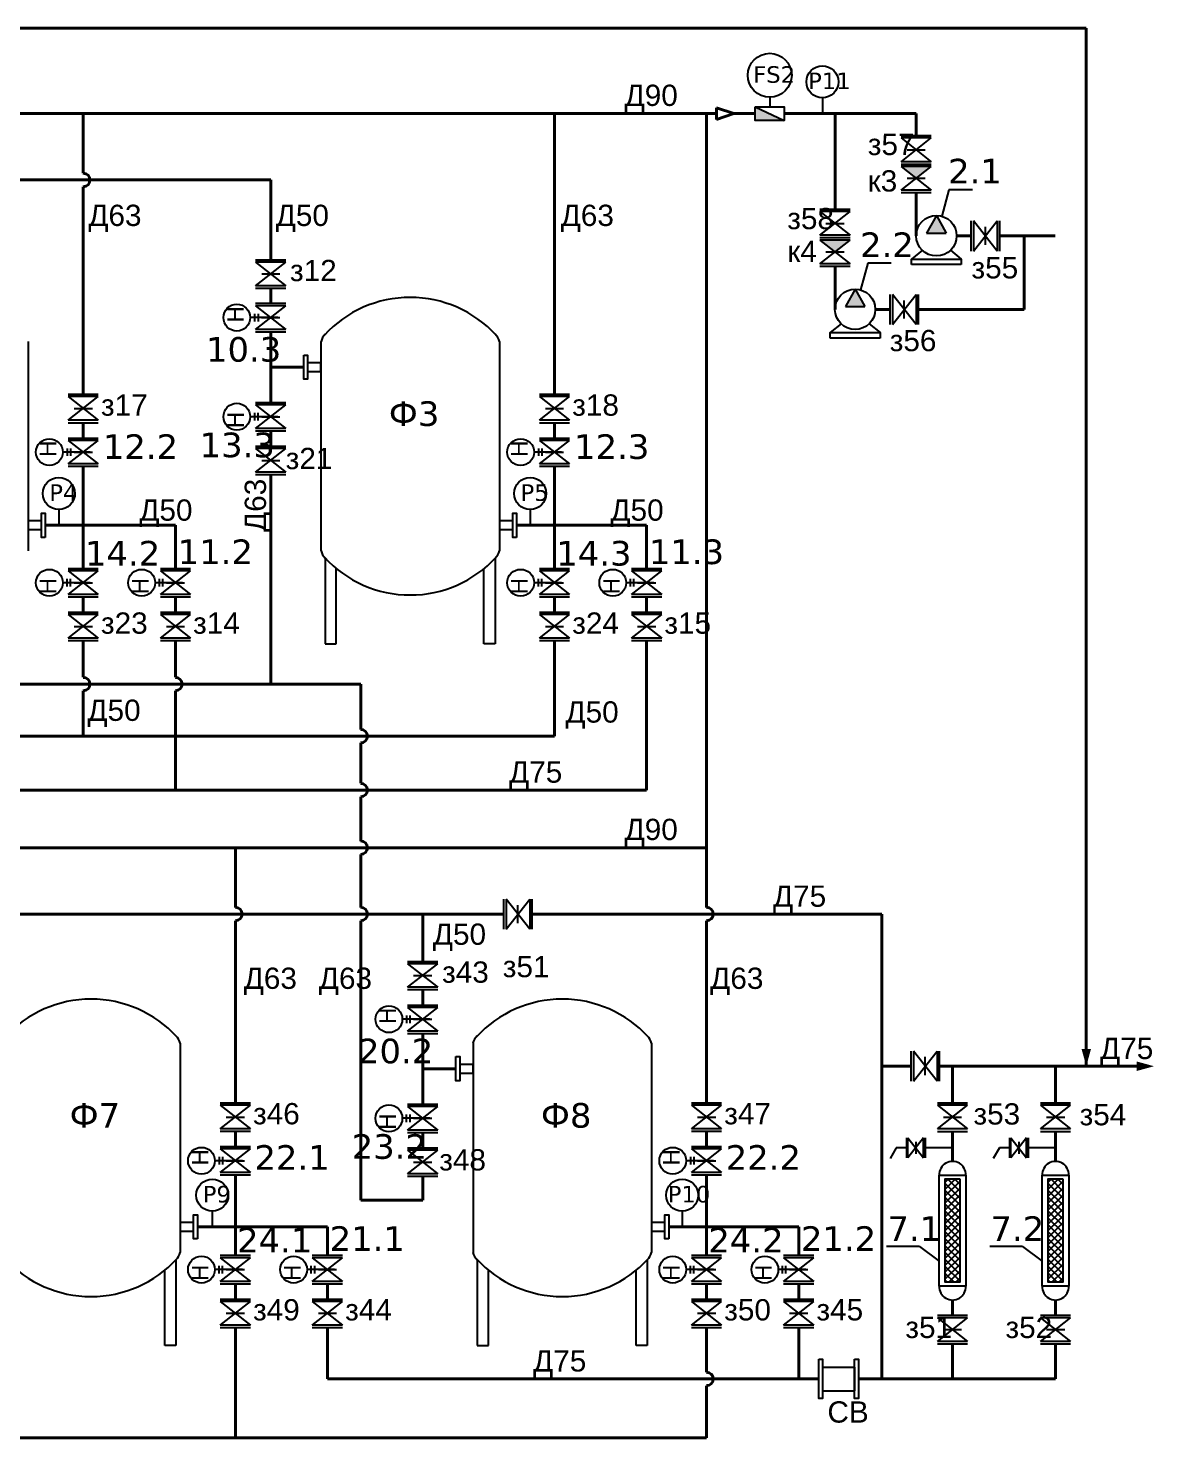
# Model space of a CAD drawing. Header units: millimetres. Extents: x 113402 to 208521, y -93000 to -12455.
# Drawn here: x 135621 to 144802, y -77676 to -66226 of the extents above; entities that cross this region are included whole.
import ezdxf

# ---------------------------------------------------------------- set-up
doc = ezdxf.new("R2010")
doc.units = ezdxf.units.MM
doc.layers.add('1', color=7, linetype='Continuous')
doc.layers.add('2', color=7, linetype='Continuous')
doc.layers.add('В1', color=5, linetype='Continuous', lineweight=40, true_color=0x0000ff)
doc.layers.add('К10', color=7, linetype='Continuous', lineweight=40, true_color=0xffbe00)
for name, color, linetype, lineweight in [('В40', 142, 'Continuous', 40), ('В50', 180, 'Continuous', 40), ('В60Н', 140, 'Continuous', 40), ('В90', 120, 'Continuous', 40), ('К20Н', 33, 'Continuous', 40), ('Р1', 202, 'Continuous', 40)]:
    doc.layers.add(name, color=color, linetype=linetype, lineweight=lineweight)
doc.styles.get("Standard").update_dxf_attribs({"font": 'arial.ttf'})

msp = doc.modelspace()

# ---------------------------------------------------------------- hatches: boundary and pattern name
at = {"layer": '1'}
h = msp.add_hatch(color=256, dxfattribs=at)
h.dxf.hatch_style = 1
h.paths.add_polyline_path([(142709, -67349), (142832, -67445), (142954, -67349)])
at = {"layer": '1', "ltscale": 0.3}
h = msp.add_hatch(color=256, dxfattribs=at)
h.dxf.hatch_style = 1
h.paths.add_polyline_path([(142996, -67748), (142916, -67890), (143076, -67890)])
at = {"layer": '1'}
h = msp.add_hatch(color=256, dxfattribs=at)
h.dxf.hatch_style = 1
h.paths.add_polyline_path([(142050, -67947), (142173, -68043), (142295, -67947)])
at = {"layer": '1', "ltscale": 0.3}
h = msp.add_hatch(color=256, dxfattribs=at)
h.dxf.hatch_style = 1
h.paths.add_polyline_path([(142337, -68346), (142257, -68488), (142416, -68488)])
at = {"layer": '1'}
h = msp.add_hatch(dxfattribs=at)
h.set_pattern_fill('ANSI37', color=256, scale=12.5, angle=-90, style=0)
h.set_pattern_definition([(315, (118675.364, -64576.44), (28.0633, 28.0633), []), (45, (118675.364, -64576.44), (-28.0633, 28.0633), [])])
h.paths.add_polyline_path([(143068, -76413), (143186, -76413), (143186, -75574), (143068, -75574)])
h = msp.add_hatch(dxfattribs=at)
h.set_pattern_fill('ANSI37', color=256, scale=12.5, angle=-90, style=0)
h.set_pattern_definition([(315, (119511.946, -64576.44), (28.0633, 28.0633), []), (45, (119511.946, -64576.44), (-28.0633, 28.0633), [])])
h.paths.add_polyline_path([(143904, -76413), (144022, -76413), (144022, -75574), (143904, -75574)])
at = {"layer": '2', "ltscale": 0.5}
msp.add_hatch(color=256, dxfattribs=at).paths.add_polyline_path([(141525, -66865), (141525, -66975), (141761, -66975)])

# ---------------------------------------------------------------- linework, layer by layer
at = {"layer": '1'}
for p, q in [((142070, -66793), (142070, -66920)), ((142996, -67748), (142916, -67890)), ((142996, -67748), (143076, -67890)), ((142882, -68030), (142794, -68102)), ((143110, -68030), (143198, -68102)), ((142337, -68346), (142257, -68488)), ((142337, -68346), (142416, -68488)), ((142222, -68627), (142134, -68699)), ((142451, -68627), (142539, -68699)), ((135621, -68771), (135621, -70472)), ((137998, -68771), (137998, -70472)), ((139448, -68771), (139448, -70472)), ((135870, -70136), (135870, -70264)), ((139697, -70136), (139697, -70264)), ((138033, -70531), (138033, -71228)), ((139413, -70531), (139413, -71228)), ((138123, -71228), (138123, -70616)), ((139322, -71228), (139322, -70616)), ((138033, -71228), (138123, -71228)), ((139413, -71228), (139322, -71228)), ((136856, -74470), (136856, -76172)), ((139233, -74470), (139233, -76172)), ((140682, -74470), (140682, -76172)), ((137116, -75836), (137116, -75963)), ((140931, -75836), (140931, -75963)), ((142859, -76121), (142592, -76121)), ((143696, -76121), (143429, -76121)), ((136821, -76231), (136821, -76927)), ((139267, -76231), (139267, -76927)), ((140648, -76231), (140648, -76927)), ((136731, -76927), (136731, -76315)), ((139358, -76927), (139358, -76315)), ((140557, -76927), (140557, -76315)), ((136821, -76927), (136731, -76927)), ((139267, -76927), (139358, -76927)), ((140648, -76927), (140557, -76927)), ((142071, -77102), (142071, -77294)), ((142071, -77102), (142332, -77102)), ((142332, -77102), (142332, -77294)), ((142071, -77294), (142332, -77294))]:
    msp.add_line(p, q, dxfattribs=at)
at = {"layer": '1', "ltscale": 0.4}
for p, q in [((143098, -67538), (143039, -67754)), ((142439, -68136), (142380, -68352)), ((142859, -76121), (143019, -76241)), ((143696, -76121), (143856, -76241))]:
    msp.add_line(p, q, dxfattribs=at)
at = {"layer": '1', "ltscale": 0.166667}
for p, q in [((143288, -67538), (143098, -67538)), ((142629, -68136), (142439, -68136))]:
    msp.add_line(p, q, dxfattribs=at)
at = {"layer": '1', "ltscale": 0.3}
for p, q in [((142916, -67890), (143076, -67890)), ((143198, -68145), (142794, -68145)), ((142257, -68488), (142416, -68488)), ((142539, -68743), (142134, -68743))]:
    msp.add_line(p, q, dxfattribs=at)
at = {"layer": '1', "color": 64, "ltscale": 0.4}
for p, q in [((142670, -75321), (142620, -75408)), ((142752, -75321), (142670, -75321)), ((143127, -75321), (142904, -75321)), ((143507, -75321), (143456, -75408)), ((143589, -75321), (143507, -75321)), ((143963, -75321), (143741, -75321))]:
    msp.add_line(p, q, dxfattribs=at)
at = {"layer": '1', "color": 64}
for p, q in [((142752, -75240), (142752, -75402)), ((142765, -75402), (142765, -75240)), ((142892, -75240), (142765, -75402)), ((142765, -75240), (142892, -75402)), ((142828, -75273), (142828, -75370)), ((142828, -75273), (142828, -75370)), ((142892, -75402), (142892, -75240)), ((142904, -75240), (142904, -75402)), ((143589, -75240), (143589, -75402)), ((143601, -75402), (143601, -75240)), ((143728, -75240), (143601, -75402)), ((143601, -75240), (143728, -75402)), ((143665, -75273), (143665, -75370)), ((143665, -75273), (143665, -75370)), ((143728, -75402), (143728, -75240)), ((143741, -75240), (143741, -75402))]:
    msp.add_line(p, q, dxfattribs=at)
at = {"layer": '1'}
for points in [[(142794, -68145), (142794, -68102), (143198, -68102), (143198, -68145)], [(142134, -68743), (142134, -68699), (142539, -68699), (142539, -68743)]]:
    msp.add_lwpolyline(points, dxfattribs=at)
for points in [[(137859, -68881), (137890, -68881), (137890, -69077), (137859, -69077)], [(137998, -68944), (137890, -68944), (137890, -69014), (137998, -69014)], [(135760, -70362), (135729, -70362), (135729, -70166), (135760, -70166)], [(139587, -70362), (139555, -70362), (139555, -70166), (139587, -70166)], [(135621, -70299), (135729, -70299), (135729, -70229), (135621, -70229)], [(139448, -70299), (139555, -70299), (139555, -70229), (139448, -70229)], [(139094, -74580), (139125, -74580), (139125, -74777), (139094, -74777)], [(139233, -74643), (139125, -74643), (139125, -74714), (139233, -74714)], [(143234, -75543), (143234, -76444), (143019, -76444), (143019, -75543)], [(144071, -75543), (144071, -76444), (143856, -76444), (143856, -75543)], [(143186, -75574), (143186, -76413), (143068, -76413), (143068, -75574)], [(144022, -75574), (144022, -76413), (143904, -76413), (143904, -75574)], [(136995, -76061), (136963, -76061), (136963, -75865), (136995, -75865)], [(140822, -76061), (140790, -76061), (140790, -75865), (140822, -75865)], [(136856, -75998), (136963, -75998), (136963, -75928), (136856, -75928)], [(140682, -75998), (140790, -75998), (140790, -75928), (140682, -75928)], [(142040, -77038), (142071, -77038), (142071, -77358), (142040, -77358)], [(142332, -77038), (142363, -77038), (142363, -77358), (142332, -77358)]]:
    msp.add_lwpolyline(points, close=True, dxfattribs=at)
for centre in [(142996, -67912), (142336, -68510)]:
    msp.add_circle(centre, 164, dxfattribs=at)
for centre, radius, start, end in [((138723, -69360), 947, 42.5822, 137.4178), ((138126, -68805), 132, 134.8277, 164.8388), ((139320, -68805), 132, 15.1612, 45.1723), ((138126, -70438), 132, 195.1612, 225.1723), ((138723, -69883), 947, 222.5822, 317.4178), ((139320, -70438), 132, 314.8277, 344.8388), ((136131, -75060), 947, 42.5822, 137.4178), ((139958, -75060), 947, 42.5822, 137.4178), ((136728, -74505), 132, 15.1612, 45.1723), ((139360, -74505), 132, 134.8277, 164.8388), ((140555, -74505), 132, 15.1612, 45.1723), ((143127, -75539), 108, 357.6713, 182.3287), ((143963, -75539), 108, 357.6713, 182.3287), ((136131, -75582), 947, 222.5822, 317.4178), ((136728, -76137), 132, 314.8277, 344.8388), ((139360, -76137), 132, 195.1612, 225.1723), ((139958, -75582), 947, 222.5822, 317.4178), ((140555, -76137), 132, 314.8277, 344.8388), ((143127, -76449), 108, 177.5077, 2.4923), ((143963, -76449), 108, 177.5077, 2.4923)]:
    msp.add_arc(centre, radius, start, end, dxfattribs=at)
at = {"layer": '2', "ltscale": 0.5}
for p, q in [((141525, -66865), (141761, -66975)), ((141643, -66786), (141643, -66865)), ((137459, -68546), (137459, -68608)), ((137487, -68546), (137487, -68608)), ((137460, -69413), (137460, -69351)), ((137487, -69413), (137487, -69351)), ((135937, -69639), (135937, -69701)), ((135965, -69639), (135965, -69701)), ((139764, -69639), (139764, -69701)), ((139791, -69639), (139791, -69701)), ((135937, -70762), (135937, -70700)), ((135965, -70762), (135965, -70700)), ((136686, -70762), (136686, -70700)), ((136713, -70762), (136713, -70700)), ((139764, -70762), (139764, -70700)), ((139791, -70762), (139791, -70700)), ((140512, -70762), (140512, -70700)), ((140540, -70762), (140540, -70700)), ((138694, -74245), (138694, -74307)), ((138721, -74245), (138721, -74307)), ((138694, -75112), (138694, -75050)), ((138722, -75112), (138722, -75050)), ((137172, -75395), (137172, -75457)), ((137199, -75395), (137199, -75457)), ((140999, -75395), (140999, -75457)), ((141026, -75395), (141026, -75457)), ((137172, -76341), (137172, -76279)), ((137199, -76341), (137199, -76279)), ((137920, -76341), (137920, -76279)), ((137948, -76341), (137948, -76279)), ((140999, -76341), (140999, -76279)), ((141026, -76341), (141026, -76279)), ((141747, -76341), (141747, -76279)), ((141774, -76341), (141774, -76279))]:
    msp.add_line(p, q, dxfattribs=at)
at = {"layer": '2'}
for p, q in [((142709, -67099), (142954, -67099)), ((142954, -67118), (142709, -67118)), ((142709, -67311), (142954, -67118)), ((142709, -67118), (142954, -67311)), ((142954, -67311), (142709, -67311)), ((142758, -67215), (142905, -67215)), ((142758, -67215), (142906, -67215)), ((142709, -67330), (142954, -67330)), ((142954, -67349), (142709, -67349)), ((142709, -67541), (142954, -67349)), ((142709, -67349), (142954, -67541)), ((142954, -67541), (142709, -67541)), ((142758, -67445), (142905, -67445)), ((142758, -67445), (142906, -67445)), ((142709, -67560), (142954, -67560)), ((142050, -67697), (142295, -67697)), ((142295, -67716), (142050, -67716)), ((142050, -67908), (142295, -67716)), ((142050, -67716), (142295, -67908)), ((142099, -67812), (142246, -67812)), ((142099, -67812), (142247, -67812)), ((143279, -68036), (143279, -67791)), ((143298, -67791), (143298, -68036)), ((143298, -68036), (143490, -67791)), ((143490, -68036), (143298, -67791)), ((143394, -67987), (143394, -67839)), ((143394, -67987), (143394, -67840)), ((143490, -67791), (143490, -68036)), ((143510, -68036), (143510, -67791)), ((142295, -67908), (142050, -67908)), ((142050, -67927), (142295, -67927)), ((142295, -67947), (142050, -67947)), ((142050, -68139), (142295, -67947)), ((142050, -67947), (142295, -68139)), ((137468, -68107), (137713, -68107)), ((137713, -68126), (137468, -68126)), ((137468, -68318), (137713, -68126)), ((137468, -68126), (137713, -68318)), ((142099, -68043), (142246, -68043)), ((142099, -68043), (142247, -68043)), ((137517, -68222), (137664, -68222)), ((137517, -68222), (137664, -68222)), ((142295, -68139), (142050, -68139)), ((142050, -68158), (142295, -68158)), ((137713, -68318), (137468, -68318)), ((137468, -68337), (137713, -68337)), ((137467, -68461), (137712, -68461)), ((142620, -68634), (142620, -68389)), ((142639, -68389), (142639, -68634)), ((142639, -68634), (142831, -68389)), ((142831, -68634), (142639, -68389)), ((142735, -68585), (142735, -68437)), ((142735, -68585), (142735, -68438)), ((142831, -68389), (142831, -68634)), ((142850, -68634), (142850, -68389)), ((137712, -68481), (137467, -68481)), ((137467, -68673), (137712, -68481)), ((137467, -68481), (137712, -68673)), ((137516, -68577), (137663, -68577)), ((137516, -68577), (137664, -68577)), ((137712, -68673), (137467, -68673)), ((137467, -68692), (137712, -68692)), ((135945, -69200), (136190, -69200)), ((136190, -69219), (135945, -69219)), ((135945, -69411), (136190, -69219)), ((135945, -69219), (136190, -69411)), ((137468, -69267), (137713, -69267)), ((139772, -69200), (140017, -69200)), ((140017, -69219), (139772, -69219)), ((139772, -69411), (140017, -69219)), ((139772, -69219), (140017, -69411)), ((135994, -69315), (136141, -69315)), ((135994, -69315), (136142, -69315)), ((137713, -69286), (137468, -69286)), ((137468, -69286), (137713, -69478)), ((137468, -69478), (137713, -69286)), ((137517, -69382), (137664, -69382)), ((137517, -69382), (137664, -69382)), ((139821, -69315), (139968, -69315)), ((139821, -69315), (139969, -69315)), ((136190, -69411), (135945, -69411)), ((135945, -69431), (136190, -69431)), ((137713, -69478), (137468, -69478)), ((137468, -69497), (137713, -69497)), ((140017, -69411), (139772, -69411)), ((139772, -69431), (140017, -69431)), ((135945, -69555), (136190, -69555)), ((136190, -69574), (135945, -69574)), ((135945, -69766), (136190, -69574)), ((135945, -69574), (136190, -69766)), ((139772, -69555), (140017, -69555)), ((140017, -69574), (139772, -69574)), ((139772, -69766), (140017, -69574)), ((139772, -69574), (140017, -69766)), ((135994, -69670), (136141, -69670)), ((135994, -69670), (136142, -69670)), ((137468, -69621), (137713, -69621)), ((137713, -69641), (137468, -69641)), ((137468, -69641), (137713, -69833)), ((137468, -69833), (137713, -69641)), ((139821, -69670), (139968, -69670)), ((139821, -69670), (139969, -69670)), ((136190, -69766), (135945, -69766)), ((135945, -69785), (136190, -69785)), ((137713, -69833), (137468, -69833)), ((137517, -69737), (137664, -69737)), ((137517, -69737), (137664, -69737)), ((140017, -69766), (139772, -69766)), ((139772, -69785), (140017, -69785)), ((137468, -69852), (137713, -69852)), ((135945, -70616), (136190, -70616)), ((136190, -70635), (135945, -70635)), ((135945, -70635), (136190, -70827)), ((135945, -70827), (136190, -70635)), ((136694, -70616), (136939, -70616)), ((136939, -70635), (136694, -70635)), ((136694, -70635), (136939, -70827)), ((136694, -70827), (136939, -70635)), ((139772, -70616), (140017, -70616)), ((140017, -70635), (139772, -70635)), ((139772, -70635), (140017, -70827)), ((139772, -70827), (140017, -70635)), ((140520, -70616), (140765, -70616)), ((140765, -70635), (140520, -70635)), ((140520, -70635), (140765, -70827)), ((140520, -70827), (140765, -70635)), ((135994, -70731), (136141, -70731)), ((135994, -70731), (136142, -70731)), ((136743, -70731), (136890, -70731)), ((136743, -70731), (136891, -70731)), ((139821, -70731), (139968, -70731)), ((139821, -70731), (139969, -70731)), ((140569, -70731), (140716, -70731)), ((140569, -70731), (140717, -70731)), ((136190, -70827), (135945, -70827)), ((135945, -70846), (136190, -70846)), ((136939, -70827), (136694, -70827)), ((136694, -70846), (136939, -70846)), ((140017, -70827), (139772, -70827)), ((139772, -70846), (140017, -70846)), ((140765, -70827), (140520, -70827)), ((140520, -70846), (140765, -70846)), ((135945, -70970), (136190, -70970)), ((136190, -70990), (135945, -70990)), ((135945, -70990), (136190, -71182)), ((135945, -71182), (136190, -70990)), ((136694, -70970), (136939, -70970)), ((136939, -70990), (136694, -70990)), ((136694, -70990), (136939, -71182)), ((136694, -71182), (136939, -70990)), ((139772, -70970), (140017, -70970)), ((140017, -70990), (139772, -70990)), ((139772, -70990), (140017, -71182)), ((139772, -71182), (140017, -70990)), ((140520, -70970), (140765, -70970)), ((140765, -70990), (140520, -70990)), ((140520, -70990), (140765, -71182)), ((140520, -71182), (140765, -70990)), ((135994, -71086), (136141, -71086)), ((135994, -71086), (136142, -71086)), ((136743, -71086), (136890, -71086)), ((136743, -71086), (136891, -71086)), ((139821, -71086), (139968, -71086)), ((139821, -71086), (139969, -71086)), ((140569, -71086), (140716, -71086)), ((140569, -71086), (140717, -71086)), ((136190, -71182), (135945, -71182)), ((135945, -71201), (136190, -71201)), ((136939, -71182), (136694, -71182)), ((136694, -71201), (136939, -71201)), ((140017, -71182), (139772, -71182)), ((139772, -71201), (140017, -71201)), ((140765, -71182), (140520, -71182)), ((140520, -71201), (140765, -71201)), ((139483, -73545), (139483, -73300)), ((139502, -73300), (139502, -73545)), ((139694, -73545), (139502, -73300)), ((139502, -73545), (139694, -73300)), ((139598, -73496), (139598, -73349)), ((139598, -73496), (139598, -73349)), ((139694, -73300), (139694, -73545)), ((139714, -73545), (139714, -73300)), ((138702, -73806), (138947, -73806)), ((138947, -73825), (138702, -73825)), ((138702, -74017), (138947, -73825)), ((138702, -73825), (138947, -74017)), ((138751, -73921), (138898, -73921)), ((138751, -73921), (138899, -73921)), ((138947, -74017), (138702, -74017)), ((138702, -74036), (138947, -74036)), ((138702, -74161), (138947, -74161)), ((138947, -74180), (138702, -74180)), ((138702, -74372), (138947, -74180)), ((138702, -74180), (138947, -74372)), ((138751, -74276), (138898, -74276)), ((138751, -74276), (138899, -74276)), ((138947, -74372), (138702, -74372)), ((138702, -74391), (138947, -74391)), ((142790, -74780), (142790, -74535)), ((142809, -74535), (142809, -74780)), ((143001, -74780), (142809, -74535)), ((142809, -74780), (143001, -74535)), ((143001, -74535), (143001, -74780)), ((143020, -74780), (143020, -74535)), ((142905, -74731), (142905, -74583)), ((142905, -74731), (142905, -74584)), ((137180, -74956), (137425, -74956)), ((137425, -74975), (137180, -74975)), ((137180, -75167), (137425, -74975)), ((137180, -74975), (137425, -75167)), ((138702, -74966), (138947, -74966)), ((138947, -74985), (138702, -74985)), ((138702, -74985), (138947, -75177)), ((138702, -75177), (138947, -74985)), ((141007, -74956), (141252, -74956)), ((141252, -74975), (141007, -74975)), ((141007, -75167), (141252, -74975)), ((141007, -74975), (141252, -75167)), ((143004, -74956), (143249, -74956)), ((143249, -74975), (143004, -74975)), ((143004, -75167), (143249, -74975)), ((143004, -74975), (143249, -75167)), ((143841, -74956), (144086, -74956)), ((144086, -74975), (143841, -74975)), ((143841, -75167), (144086, -74975)), ((143841, -74975), (144086, -75167)), ((137229, -75071), (137376, -75071)), ((137229, -75071), (137377, -75071)), ((138751, -75081), (138898, -75081)), ((138751, -75081), (138899, -75081)), ((141056, -75071), (141203, -75071)), ((141056, -75071), (141204, -75071)), ((143053, -75071), (143200, -75071)), ((143053, -75071), (143201, -75071)), ((143890, -75071), (144037, -75071)), ((143890, -75071), (144038, -75071)), ((137425, -75167), (137180, -75167)), ((137180, -75186), (137425, -75186)), ((138947, -75177), (138702, -75177)), ((138702, -75196), (138947, -75196)), ((141252, -75167), (141007, -75167)), ((141007, -75186), (141252, -75186)), ((143249, -75167), (143004, -75167)), ((143004, -75187), (143249, -75187)), ((144086, -75167), (143841, -75167)), ((143841, -75187), (144086, -75187)), ((137180, -75311), (137425, -75311)), ((137425, -75330), (137180, -75330)), ((137180, -75522), (137425, -75330)), ((137180, -75330), (137425, -75522)), ((138702, -75321), (138947, -75321)), ((138947, -75340), (138702, -75340)), ((138702, -75340), (138947, -75532)), ((138702, -75532), (138947, -75340)), ((141007, -75311), (141252, -75311)), ((141252, -75330), (141007, -75330)), ((141007, -75522), (141252, -75330)), ((141007, -75330), (141252, -75522)), ((137229, -75426), (137376, -75426)), ((137229, -75426), (137377, -75426)), ((138751, -75436), (138898, -75436)), ((138751, -75436), (138899, -75436)), ((141056, -75426), (141203, -75426)), ((141056, -75426), (141204, -75426)), ((137425, -75522), (137180, -75522)), ((137180, -75541), (137425, -75541)), ((138947, -75532), (138702, -75532)), ((138702, -75551), (138947, -75551)), ((141252, -75522), (141007, -75522)), ((141007, -75541), (141252, -75541)), ((137180, -76194), (137425, -76194)), ((137425, -76214), (137180, -76214)), ((137180, -76214), (137425, -76406)), ((137180, -76406), (137425, -76214)), ((137928, -76194), (138174, -76194)), ((138174, -76214), (137928, -76214)), ((137928, -76214), (138174, -76406)), ((137928, -76406), (138174, -76214)), ((141007, -76194), (141252, -76194)), ((141252, -76214), (141007, -76214)), ((141007, -76214), (141252, -76406)), ((141007, -76406), (141252, -76214)), ((141755, -76194), (142000, -76194)), ((142000, -76214), (141755, -76214)), ((141755, -76214), (142000, -76406)), ((141755, -76406), (142000, -76214)), ((137229, -76310), (137376, -76310)), ((137229, -76310), (137377, -76310)), ((137977, -76310), (138124, -76310)), ((137977, -76310), (138125, -76310)), ((141056, -76310), (141203, -76310)), ((141056, -76310), (141204, -76310)), ((141804, -76310), (141951, -76310)), ((141804, -76310), (141952, -76310)), ((137425, -76406), (137180, -76406)), ((137180, -76425), (137425, -76425)), ((138174, -76406), (137928, -76406)), ((137928, -76425), (138174, -76425)), ((141252, -76406), (141007, -76406)), ((141007, -76425), (141252, -76425)), ((142000, -76406), (141755, -76406)), ((141755, -76425), (142000, -76425)), ((137180, -76549), (137425, -76549)), ((137425, -76569), (137180, -76569)), ((137180, -76569), (137425, -76761)), ((137180, -76761), (137425, -76569)), ((137928, -76549), (138174, -76549)), ((138174, -76569), (137928, -76569)), ((137928, -76569), (138174, -76761)), ((137928, -76761), (138174, -76569)), ((141007, -76549), (141252, -76549)), ((141252, -76569), (141007, -76569)), ((141007, -76569), (141252, -76761)), ((141007, -76761), (141252, -76569)), ((141755, -76549), (142000, -76549)), ((142000, -76569), (141755, -76569)), ((141755, -76569), (142000, -76761)), ((141755, -76761), (142000, -76569)), ((137229, -76665), (137376, -76665)), ((137229, -76665), (137377, -76665)), ((137977, -76665), (138124, -76665)), ((137977, -76665), (138125, -76665)), ((141056, -76665), (141203, -76665)), ((141056, -76665), (141204, -76665)), ((141804, -76665), (141951, -76665)), ((141804, -76665), (141952, -76665)), ((143004, -76681), (143249, -76681)), ((143249, -76701), (143004, -76701)), ((143004, -76701), (143249, -76893)), ((143004, -76893), (143249, -76701)), ((143841, -76681), (144086, -76681)), ((144086, -76701), (143841, -76701)), ((143841, -76701), (144086, -76893)), ((143841, -76893), (144086, -76701)), ((137425, -76761), (137180, -76761)), ((137180, -76780), (137425, -76780)), ((138174, -76761), (137928, -76761)), ((137928, -76780), (138174, -76780)), ((141252, -76761), (141007, -76761)), ((141007, -76780), (141252, -76780)), ((142000, -76761), (141755, -76761)), ((141755, -76780), (142000, -76780)), ((143053, -76797), (143200, -76797)), ((143053, -76797), (143201, -76797)), ((143890, -76797), (144037, -76797)), ((143890, -76797), (144038, -76797)), ((143249, -76893), (143004, -76893)), ((143004, -76912), (143249, -76912)), ((144086, -76893), (143841, -76893)), ((143841, -76912), (144086, -76912))]:
    msp.add_line(p, q, dxfattribs=at)
at = {"layer": '2', "ltscale": 30}
for p, q in [((137647, -68577), (137424, -68577)), ((137647, -69382), (137425, -69382)), ((136125, -69670), (135902, -69670)), ((139952, -69670), (139729, -69670)), ((136125, -70731), (135902, -70731)), ((136874, -70731), (136651, -70731)), ((139952, -70731), (139729, -70731)), ((140700, -70731), (140477, -70731)), ((138882, -74276), (138659, -74276)), ((138882, -75081), (138659, -75081)), ((137360, -75426), (137137, -75426)), ((141187, -75426), (140964, -75426)), ((137360, -76310), (137137, -76310)), ((138108, -76310), (137885, -76310)), ((141187, -76310), (140964, -76310)), ((141935, -76310), (141712, -76310))]:
    msp.add_line(p, q, dxfattribs=at)
at = {"layer": '2', "ltscale": 0.5}
msp.add_lwpolyline([(141525, -66865), (141761, -66865), (141761, -66975), (141525, -66975)], close=True, dxfattribs=at)
for centre, radius in [((141643, -66608), 178), ((142070, -66662), 130), ((137315, -68577), 109), ((137315, -69382), 109), ((135793, -69670), 109), ((139620, -69670), 109), ((135870, -70006), 130), ((139697, -70006), 130), ((135793, -70731), 109), ((136542, -70731), 109), ((139620, -70731), 109), ((140368, -70731), 109), ((138550, -74276), 109), ((138550, -75081), 109), ((137028, -75426), 109), ((140855, -75426), 109), ((137116, -75705), 130), ((140931, -75705), 130), ((137028, -76310), 109), ((137776, -76310), 109), ((140855, -76310), 109), ((141603, -76310), 109)]:
    msp.add_circle(centre, radius, dxfattribs=at)
at = {"layer": 'В1'}
for p, q in [((142554, -74658), (142790, -74658)), ((143020, -74658), (144623, -74658)), ((143127, -74956), (143127, -74658)), ((143963, -74956), (143963, -74658)), ((143127, -75187), (143127, -75431)), ((143963, -75187), (143963, -75431)), ((136995, -75963), (137303, -75963)), ((137303, -75963), (138051, -75963)), ((138051, -76194), (138051, -75963)), ((140822, -75963), (141129, -75963)), ((141129, -75963), (141878, -75963)), ((141878, -76194), (141878, -75963)), ((138051, -76549), (138051, -76425)), ((141878, -76549), (141878, -76425)), ((143127, -76681), (143127, -76557)), ((143963, -76681), (143963, -76557)), ((138051, -76780), (138051, -77198)), ((141878, -76780), (141878, -77198)), ((143127, -76912), (143127, -77198)), ((143963, -76912), (143963, -77198)), ((138051, -77198), (142040, -77198)), ((142363, -77198), (143963, -77198))]:
    msp.add_line(p, q, dxfattribs=at)
msp.add_lwpolyline([(144623, -74658, 77, 0, 0), (144763, -74658, 0, 0, 0)], format="xyseb", dxfattribs=at)
at = {"layer": 'В40'}
for p, q in [((128856, -67459), (137590, -67459)), ((137590, -68107), (137590, -67459)), ((137590, -68461), (137590, -68337)), ((137590, -68979), (137590, -68692)), ((137859, -68979), (137590, -68979))]:
    msp.add_line(p, q, dxfattribs=at)
at = {"layer": 'В50'}
for p, q in [((135760, -70264), (136068, -70264)), ((136068, -70264), (136816, -70264)), ((136816, -70616), (136816, -70264)), ((139587, -70264), (139895, -70264)), ((139895, -70264), (140643, -70264)), ((140643, -70616), (140643, -70264)), ((136816, -70970), (136816, -70846)), ((140643, -70970), (140643, -70846)), ((136816, -71201), (136816, -71499)), ((140643, -71201), (140643, -72415)), ((136816, -71608), (136816, -72415)), ((130778, -72415), (140643, -72415))]:
    msp.add_line(p, q, dxfattribs=at)
at = {"layer": 'В50', "ltscale": 0.3}
msp.add_arc((136816, -71554), 54.7, 270, 90, dxfattribs=at)
at = {"layer": 'В60Н'}
for p, q in [((139483, -73423), (134265, -73422)), ((138825, -73806), (138825, -73422)), ((142554, -73422), (139714, -73423)), ((142554, -73422), (142554, -77198)), ((138825, -74161), (138825, -74036)), ((138825, -74679), (138825, -74391)), ((139094, -74679), (138825, -74679))]:
    msp.add_line(p, q, dxfattribs=at)
at = {"layer": 'В90'}
for p, q in [((132241, -66920), (141210, -66920)), ((136068, -67404), (136068, -66920)), ((139895, -69200), (139895, -66920)), ((141129, -72883), (141129, -66920)), ((141210, -66872), (141350, -66920)), ((141210, -66872), (141210, -66968)), ((141210, -66968), (141350, -66920)), ((141350, -66920), (141525, -66920)), ((141761, -66920), (142832, -66920)), ((142173, -67697), (142173, -66920)), ((142832, -67099), (142832, -66920)), ((136068, -69200), (136068, -67514)), ((142832, -67913), (142832, -67560)), ((143160, -67913), (143279, -67913)), ((143510, -67913), (143959, -67913)), ((143708, -68511), (143708, -67913)), ((142173, -68511), (142173, -68158)), ((142500, -68511), (142620, -68511)), ((142850, -68511), (143708, -68511)), ((136068, -69555), (136068, -69431)), ((139895, -69555), (139895, -69431)), ((136068, -70264), (136068, -69785)), ((139895, -70264), (139895, -69785)), ((124272, -72883), (141129, -72883)), ((137303, -73368), (137303, -72883)), ((141129, -73368), (141129, -72883)), ((137303, -74956), (137303, -73477)), ((141129, -74956), (141129, -73477)), ((137303, -75311), (137303, -75186)), ((141129, -75311), (141129, -75186)), ((137303, -75963), (137303, -75541)), ((141129, -75963), (141129, -75541))]:
    msp.add_line(p, q, dxfattribs=at)
at = {"layer": 'В90', "ltscale": 0.3}
for centre in [(136068, -67459), (137303, -73422), (141129, -73422)]:
    msp.add_arc(centre, 54.7, 270, 90, dxfattribs=at)
at = {"layer": 'К10'}
for p, q in [((136068, -70264), (136068, -70616)), ((139895, -70264), (139895, -70616)), ((136068, -70846), (136068, -70970)), ((139895, -70846), (139895, -70970)), ((136068, -71201), (136068, -71499)), ((139895, -71201), (139895, -71977)), ((136068, -71608), (136068, -71977)), ((139895, -71977), (120359, -71977)), ((137303, -75963), (137303, -76194)), ((141129, -75963), (141129, -76194)), ((137303, -76425), (137303, -76549)), ((141129, -76425), (141129, -76549)), ((137303, -76780), (137303, -77676)), ((141129, -76780), (141129, -77143)), ((141129, -77253), (141129, -77676)), ((141129, -77676), (121178, -77676))]:
    msp.add_line(p, q, dxfattribs=at)
at = {"layer": 'К10', "ltscale": 0.3}
for centre in [(136068, -71554), (141129, -77198)]:
    msp.add_arc(centre, 54.7, 270, 90, dxfattribs=at)
at = {"layer": 'К20Н'}
for p, q in [((137590, -68979), (137590, -69267)), ((137590, -69497), (137590, -69621)), ((137590, -69852), (137590, -71554)), ((138321, -71554), (120359, -71554)), ((138321, -71922), (138321, -71554)), ((138321, -72360), (138321, -72032)), ((138321, -72829), (138321, -72470)), ((138321, -73368), (138321, -72938)), ((138321, -75746), (138321, -73477)), ((138825, -74679), (138825, -74966)), ((138825, -75196), (138825, -75321)), ((138825, -75551), (138825, -75746)), ((138825, -75746), (138321, -75746))]:
    msp.add_line(p, q, dxfattribs=at)
at = {"layer": 'К20Н', "ltscale": 0.3}
for centre in [(138321, -71977), (138321, -72415), (138321, -72883), (138321, -73422)]:
    msp.add_arc(centre, 54.7, 270, 90, dxfattribs=at)
at = {"layer": 'Р1'}
for p, q in [((123116, -66226), (144213, -66226)), ((144213, -66226), (144213, -74658))]:
    msp.add_line(p, q, dxfattribs=at)
msp.add_lwpolyline([(144213, -74517, 77, 0, 0), (144213, -74658, 0, 0, 0)], format="xyseb", dxfattribs=at)

# ---------------------------------------------------------------- texts
at = {"layer": '1', "char_height": 172.8, "attachment_point": 1}
for s, width, heights, insert in [('Д90', 11.42, [0], (140464, -66685)), ('з57', 11.42, [0], (142439, -67084)), ('к3', 11.42, [0], (142438, -67380)), ('Д63', 11.42, [0], (136109, -67660)), ('Д50', 11.42, [0], (137631, -67660)), ('Д63', 11.42, [0], (139945, -67660)), ('з58', 172.8, [0], (141785, -67686)), ('к4', 11.42, [173], (141785, -67952)), ('з12', 11.42, [0], (137747, -68108)), ('з55', 172.8, [0], (143281, -68086)), ('з56', 11.42, [0], (142617, -68677)), ('з17', 172.8, [0], (136212, -69201)), ('з18', 11.42, [0], (140039, -69201)), ('з21', 11.42, [0], (137712, -69635)), ('Д50', 11.42, [0], (136523, -70054)), ('Д50', 11.42, [0], (140349, -70054)), ('з23', 11.42, [0], (136212, -70972)), ('з14', 11.42, [0], (136960, -70972)), ('з24', 11.42, [0], (140039, -70972)), ('з15', 11.42, [0], (140787, -70972)), ('Д50', 11.42, [0], (136102, -71680)), ('Д50', 11.42, [0], (139984, -71694)), ('Д75', 11.42, [0], (139526, -72182)), ('Д90', 11.42, [0], (140464, -72648)), ('Д75', 11.42, [0], (141669, -73190)), ('Д50', 11.42, [0], (138907, -73499)), ('з43', 11.42, [0], (138982, -73807)), ('з51', 11.42, [0], (139475, -73762)), ('Д63', 11.42, [0], (137371, -73857)), ('Д63', 11.42, [0], (137981, -73857)), ('Д63', 11.42, [0], (141159, -73857)), ('Д75', 11.42, [0], (144325, -74427)), ('з46', 172.8, [0], (137447, -74957)), ('з47', 172.8, [0], (141273, -74957)), ('з53', 11.42, [0], (143297, -74959)), ('з54', 11.42, [0], (144159, -74965)), ('з48', 11.42, [0], (138959, -75332)), ('з49', 11.42, [0], (137447, -76550)), ('з44', 11.42, [0], (138195, -76550)), ('з50', 11.42, [0], (141273, -76550)), ('з45', 11.42, [0], (142022, -76550)), ('з51', 11.42, [0], (142744, -76693)), ('з52', 11.42, [0], (143557, -76693)), ('Д75', 11.42, [0], (139721, -76965)), ('СВ', 11.42, [0], (142111, -77380))]:
    msp.add_mtext_dynamic_manual_height_columns(s, width=width, gutter_width=11.2, heights=heights, dxfattribs=dict(at, insert=insert))
at = {"layer": '1', "ltscale": 15, "char_height": 200, "width": 285.44, "attachment_point": 1}
for s, insert in [('{\\fVerdana|b0|i0|c204|p34;2.1}', (143091, -67287)), ('{\\fVerdana|b0|i0|c204|p34;2.2}', (142376, -67885)), ('{\\fVerdana|b0|i0|c204|p34;10.3}', (137065, -68735)), ('{\\fVerdana|b0|i0|c204|p34;Ф3}', (138549, -69257)), ('{\\fVerdana|b0|i0|c204|p34;12.2}', (136227, -69525)), ('{\\fVerdana|b0|i0|c204|p34;13.3}', (137013, -69511)), ('{\\fVerdana|b0|i0|c204|p34;12.3}', (140054, -69525)), ('{\\fVerdana|b0|i0|c204|p34;14.2}', (136082, -70391)), ('{\\fVerdana|b0|i0|c204|p34;11.2}', (136835, -70379)), ('{\\fVerdana|b0|i0|c204|p34;14.3}', (139909, -70391)), ('{\\fVerdana|b0|i0|c204|p34;11.3}', (140661, -70379)), ('{\\fVerdana|b0|i0|c204|p34;20.2}', (138299, -74434)), ('{\\fVerdana|b0|i0|c204|p34;Ф7}', (135957, -74957)), ('{\\fVerdana|b0|i0|c204|p34;Ф8}', (139784, -74957)), ('{\\fVerdana|b0|i0|c204|p34;23.2}', (138248, -75210)), ('{\\fVerdana|b0|i0|c204|p34;22.1}', (137458, -75299)), ('{\\fVerdana|b0|i0|c204|p34;22.2}', (141285, -75299)), ('{\\fVerdana|b0|i0|c204|p34;7.1}', (142599, -75877)), ('{\\fVerdana|b0|i0|c204|p34;7.2}', (143435, -75877)), ('{\\fVerdana|b0|i0|c204|p34;24.1}', (137317, -75970)), ('{\\fVerdana|b0|i0|c204|p34;21.1}', (138069, -75958)), ('{\\fVerdana|b0|i0|c204|p34;24.2}', (141144, -75970)), ('{\\fVerdana|b0|i0|c204|p34;21.2}', (141896, -75958))]:
    msp.add_mtext(s, dxfattribs=dict(at, insert=insert))
at = {"layer": '1', "insert": (137379, -70318), "char_height": 172.8, "attachment_point": 1, "rotation": 90}
msp.add_mtext_dynamic_manual_height_columns('Д63', width=11.42, gutter_width=11.2, heights=[0], dxfattribs=at)
at = {"layer": '2', "ltscale": 15, "char_height": 134.4, "width": 274.02, "attachment_point": 1}
for s, insert in [('{\\fVerdana|b0|i0|c204|p34;FS\\fVerdana|b0|i0|c0|p34;2}', (141508, -66535)), ('{\\fVerdana|b0|i0|c204|p34;Р11}', (141954, -66587)), ('{\\fVerdana|b0|i0|c204|p34;Р4}', (135792, -69931)), ('{\\fVerdana|b0|i0|c204|p34;Р5}', (139619, -69931)), ('{\\fVerdana|b0|i0|c204|p34;Р9}', (137038, -75630)), ('{\\fVerdana|b0|i0|c204|p34;Р10}', (140814, -75630))]:
    msp.add_mtext(s, dxfattribs=dict(at, insert=insert))
at = {"layer": '2', "ltscale": 15, "char_height": 134.4, "width": 274.02, "rotation": 90}
for insert, attachment_point in [((137237, -68619), 1), ((137238, -69340), 3), ((135715, -69712), 1), ((139542, -69712), 1), ((135715, -70689), 3), ((136464, -70689), 3), ((139542, -70689), 3), ((140290, -70689), 3), ((138472, -74318), 1), ((138472, -75039), 3), ((136950, -75468), 1), ((140777, -75468), 1), ((136950, -76267), 3), ((137698, -76267), 3), ((140777, -76267), 3), ((141525, -76267), 3)]:
    msp.add_mtext('{\\fVerdana|b0|i0|c204|p34;Н}', dxfattribs=dict(at, insert=insert, attachment_point=attachment_point))

doc.saveas('drawing.dxf')
